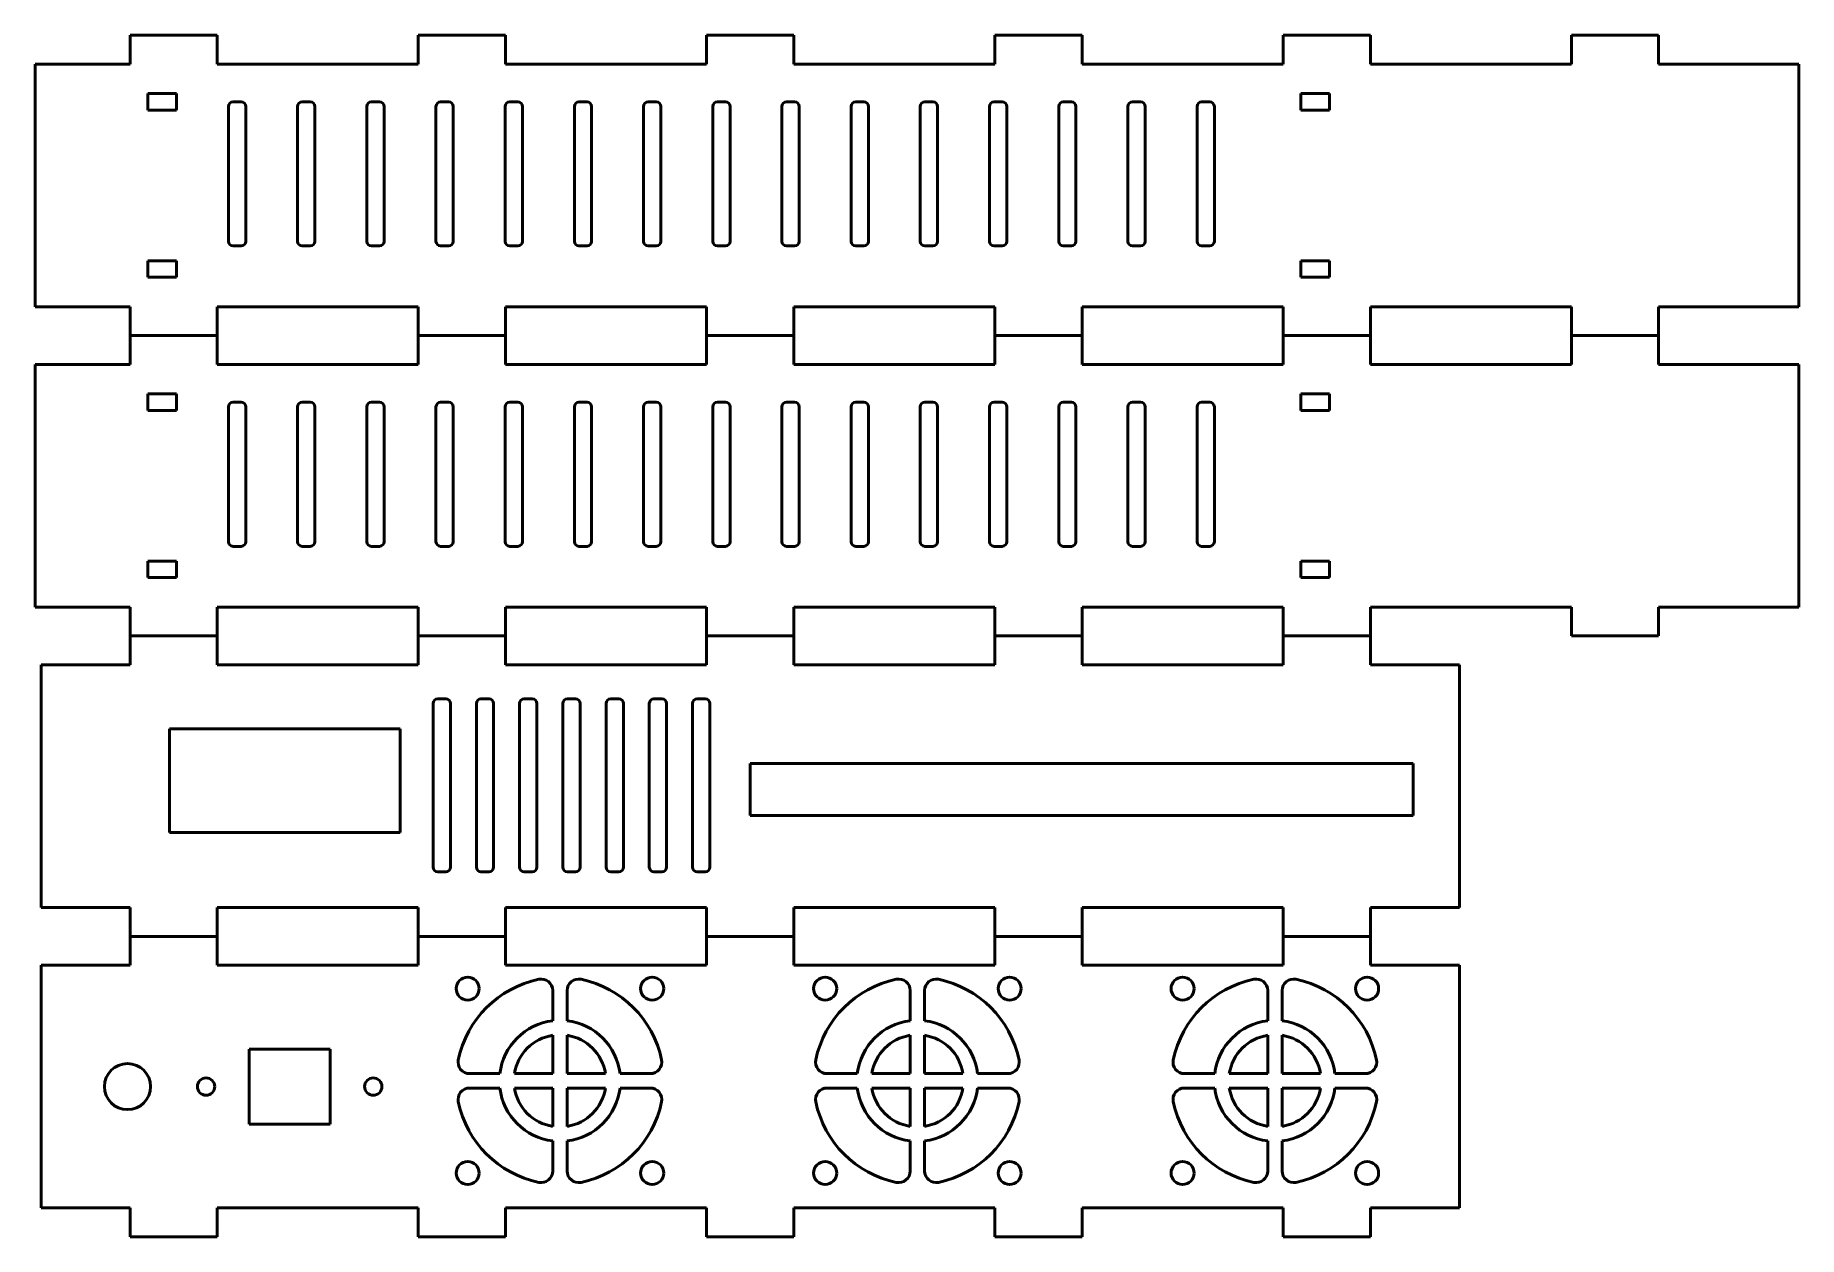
# Model space of a CAD drawing. Header units: millimetres. Extents: x -54 to 252, y -93 to 116.
import ezdxf

# ---------------------------------------------------------------- set-up
doc = ezdxf.new("R2010")
doc.units = ezdxf.units.MM
doc.layers.add('Visible (ANSI)', color=7, linetype='Continuous', lineweight=50)

msp = doc.modelspace()

# ---------------------------------------------------------------- linework, layer by layer
at = {"layer": 'Visible (ANSI)', "color": 1}
for p, q in [((-22.25, 115.86), (-37.38, 115.86)), ((-37.38, 115.86), (-37.38, 110.86)), ((-22.25, 110.86), (-22.25, 115.86)), ((27.75, 115.86), (12.62, 115.86)), ((12.62, 115.86), (12.62, 110.86)), ((27.75, 110.86), (27.75, 115.86)), ((77.75, 115.86), (62.62, 115.86)), ((62.62, 115.86), (62.62, 110.86)), ((77.75, 110.86), (77.75, 115.86)), ((127.75, 115.86), (112.62, 115.86)), ((112.62, 115.86), (112.62, 110.86)), ((127.75, 110.86), (127.75, 115.86)), ((177.75, 115.86), (162.62, 115.86)), ((162.62, 115.86), (162.62, 110.86)), ((177.75, 110.86), (177.75, 115.86)), ((227.75, 115.86), (212.62, 115.86)), ((212.62, 115.86), (212.62, 110.86)), ((227.75, 110.86), (227.75, 115.86)), ((-37.38, 110.86), (-53.81, 110.86)), ((-53.81, 110.86), (-53.81, 68.73)), ((12.62, 110.86), (-22.25, 110.86)), ((62.62, 110.86), (27.75, 110.86)), ((112.62, 110.86), (77.75, 110.86)), ((162.62, 110.86), (127.75, 110.86)), ((212.62, 110.86), (177.75, 110.86)), ((252.05, 110.86), (227.75, 110.86)), ((252.05, 68.73), (252.05, 110.86)), ((-34.3, 105.73), (-29.33, 105.73)), ((-34.3, 102.86), (-34.3, 105.73)), ((-29.33, 105.73), (-29.33, 102.86)), ((-19.51, 104.29), (-18.11, 104.29)), ((-7.51, 104.29), (-6.11, 104.29)), ((4.49, 104.29), (5.89, 104.29)), ((16.49, 104.29), (17.89, 104.29)), ((28.49, 104.29), (29.89, 104.29)), ((40.49, 104.29), (41.89, 104.29)), ((52.49, 104.29), (53.89, 104.29)), ((64.49, 104.29), (65.89, 104.29)), ((76.49, 104.29), (77.89, 104.29)), ((88.49, 104.29), (89.89, 104.29)), ((100.49, 104.29), (101.89, 104.29)), ((112.49, 104.29), (113.89, 104.29)), ((124.49, 104.29), (125.89, 104.29)), ((136.49, 104.29), (137.89, 104.29)), ((148.49, 104.29), (149.89, 104.29)), ((165.7, 105.73), (170.67, 105.73)), ((165.7, 102.86), (165.7, 105.73)), ((170.67, 105.73), (170.67, 102.86)), ((-29.33, 102.86), (-34.3, 102.86)), ((-20.31, 80.09), (-20.31, 103.49)), ((-17.31, 103.49), (-17.31, 80.09)), ((-8.31, 80.09), (-8.31, 103.49)), ((-5.31, 103.49), (-5.31, 80.09)), ((3.69, 80.09), (3.69, 103.49)), ((6.69, 103.49), (6.69, 80.09)), ((15.69, 80.09), (15.69, 103.49)), ((18.69, 103.49), (18.69, 80.09)), ((27.69, 80.09), (27.69, 103.49)), ((30.69, 103.49), (30.69, 80.09)), ((39.69, 80.09), (39.69, 103.49)), ((42.69, 103.49), (42.69, 80.09)), ((51.69, 80.09), (51.69, 103.49)), ((54.69, 103.49), (54.69, 80.09)), ((63.69, 80.09), (63.69, 103.49)), ((66.69, 103.49), (66.69, 80.09)), ((75.69, 80.09), (75.69, 103.49)), ((78.69, 103.49), (78.69, 80.09)), ((87.69, 80.09), (87.69, 103.49)), ((90.69, 103.49), (90.69, 80.09)), ((99.69, 80.09), (99.69, 103.49)), ((102.69, 103.49), (102.69, 80.09)), ((111.69, 80.09), (111.69, 103.49)), ((114.69, 103.49), (114.69, 80.09)), ((123.69, 80.09), (123.69, 103.49)), ((126.69, 103.49), (126.69, 80.09)), ((135.69, 80.09), (135.69, 103.49)), ((138.69, 103.49), (138.69, 80.09)), ((147.69, 80.09), (147.69, 103.49)), ((150.69, 103.49), (150.69, 80.09)), ((170.67, 102.86), (165.7, 102.86)), ((-34.3, 76.73), (-29.33, 76.73)), ((-34.3, 73.86), (-34.3, 76.73)), ((-29.33, 76.73), (-29.33, 73.86)), ((-18.11, 79.29), (-19.51, 79.29)), ((-6.11, 79.29), (-7.51, 79.29)), ((5.89, 79.29), (4.49, 79.29)), ((17.89, 79.29), (16.49, 79.29)), ((29.89, 79.29), (28.49, 79.29)), ((41.89, 79.29), (40.49, 79.29)), ((53.89, 79.29), (52.49, 79.29)), ((65.89, 79.29), (64.49, 79.29)), ((77.89, 79.29), (76.49, 79.29)), ((89.89, 79.29), (88.49, 79.29)), ((101.89, 79.29), (100.49, 79.29)), ((113.89, 79.29), (112.49, 79.29)), ((125.89, 79.29), (124.49, 79.29)), ((137.89, 79.29), (136.49, 79.29)), ((149.89, 79.29), (148.49, 79.29)), ((165.7, 76.73), (170.67, 76.73)), ((165.7, 73.86), (165.7, 76.73)), ((170.67, 76.73), (170.67, 73.86)), ((-29.33, 73.86), (-34.3, 73.86)), ((170.67, 73.86), (165.7, 73.86)), ((-53.81, 68.73), (-37.38, 68.73)), ((-37.38, 68.73), (-37.38, 63.73)), ((-22.25, 68.73), (12.62, 68.73)), ((-22.25, 63.73), (-22.25, 68.73)), ((12.62, 68.73), (12.62, 63.73)), ((27.75, 63.73), (27.75, 68.73)), ((27.75, 68.73), (62.62, 68.73)), ((62.62, 68.73), (62.62, 63.73)), ((77.75, 63.73), (77.75, 68.73)), ((77.75, 68.73), (112.62, 68.73)), ((112.62, 68.73), (112.62, 63.73)), ((127.75, 63.73), (127.75, 68.73)), ((127.75, 68.73), (162.62, 68.73)), ((162.62, 68.73), (162.62, 63.73)), ((177.75, 63.73), (177.75, 68.73)), ((177.75, 68.73), (212.62, 68.73)), ((212.62, 68.73), (212.62, 63.73)), ((227.75, 63.73), (227.75, 68.73)), ((227.75, 68.73), (252.05, 68.73)), ((-22.25, 63.73), (-37.38, 63.73)), ((-37.38, 63.73), (-37.38, 58.73)), ((-37.38, 63.73), (-22.25, 63.73)), ((-22.25, 58.73), (-22.25, 63.73)), ((27.75, 63.73), (12.62, 63.73)), ((12.62, 63.73), (12.62, 58.73)), ((12.62, 63.73), (27.75, 63.73)), ((27.75, 58.73), (27.75, 63.73)), ((77.75, 63.73), (62.62, 63.73)), ((62.62, 63.73), (62.62, 58.73)), ((62.62, 63.73), (77.75, 63.73)), ((77.75, 58.73), (77.75, 63.73)), ((127.75, 63.73), (112.62, 63.73)), ((112.62, 63.73), (112.62, 58.73)), ((112.62, 63.73), (127.75, 63.73)), ((127.75, 58.73), (127.75, 63.73)), ((177.75, 63.73), (162.62, 63.73)), ((162.62, 63.73), (162.62, 58.73)), ((162.62, 63.73), (177.75, 63.73)), ((177.75, 58.73), (177.75, 63.73)), ((227.75, 63.73), (212.62, 63.73)), ((212.62, 63.73), (212.62, 58.73)), ((212.62, 63.73), (227.75, 63.73)), ((227.75, 58.73), (227.75, 63.73)), ((-37.38, 58.73), (-53.81, 58.73)), ((-53.81, 58.73), (-53.81, 16.6)), ((12.62, 58.73), (-22.25, 58.73)), ((62.62, 58.73), (27.75, 58.73)), ((112.62, 58.73), (77.75, 58.73)), ((162.62, 58.73), (127.75, 58.73)), ((212.62, 58.73), (177.75, 58.73)), ((252.05, 58.73), (227.75, 58.73)), ((252.05, 16.6), (252.05, 58.73)), ((-34.3, 53.6), (-29.33, 53.6)), ((-34.3, 50.73), (-34.3, 53.6)), ((-29.33, 53.6), (-29.33, 50.73)), ((-19.51, 52.16), (-18.11, 52.16)), ((-7.51, 52.16), (-6.11, 52.16)), ((4.49, 52.16), (5.89, 52.16)), ((16.49, 52.16), (17.89, 52.16)), ((28.49, 52.16), (29.89, 52.16)), ((40.49, 52.16), (41.89, 52.16)), ((52.49, 52.16), (53.89, 52.16)), ((64.49, 52.16), (65.89, 52.16)), ((76.49, 52.16), (77.89, 52.16)), ((88.49, 52.16), (89.89, 52.16)), ((100.49, 52.16), (101.89, 52.16)), ((112.49, 52.16), (113.89, 52.16)), ((124.49, 52.16), (125.89, 52.16)), ((136.49, 52.16), (137.89, 52.16)), ((148.49, 52.16), (149.89, 52.16)), ((165.7, 53.6), (170.67, 53.6)), ((165.7, 50.73), (165.7, 53.6)), ((170.67, 53.6), (170.67, 50.73)), ((-29.33, 50.73), (-34.3, 50.73)), ((-20.31, 27.96), (-20.31, 51.36)), ((-17.31, 51.36), (-17.31, 27.96)), ((-8.31, 27.96), (-8.31, 51.36)), ((-5.31, 51.36), (-5.31, 27.96)), ((3.69, 27.96), (3.69, 51.36)), ((6.69, 51.36), (6.69, 27.96)), ((15.69, 27.96), (15.69, 51.36)), ((18.69, 51.36), (18.69, 27.96)), ((27.69, 27.96), (27.69, 51.36)), ((30.69, 51.36), (30.69, 27.96)), ((39.69, 27.96), (39.69, 51.36)), ((42.69, 51.36), (42.69, 27.96)), ((51.69, 27.96), (51.69, 51.36)), ((54.69, 51.36), (54.69, 27.96)), ((63.69, 27.96), (63.69, 51.36)), ((66.69, 51.36), (66.69, 27.96)), ((75.69, 27.96), (75.69, 51.36)), ((78.69, 51.36), (78.69, 27.96)), ((87.69, 27.96), (87.69, 51.36)), ((90.69, 51.36), (90.69, 27.96)), ((99.69, 27.96), (99.69, 51.36)), ((102.69, 51.36), (102.69, 27.96)), ((111.69, 27.96), (111.69, 51.36)), ((114.69, 51.36), (114.69, 27.96)), ((123.69, 27.96), (123.69, 51.36)), ((126.69, 51.36), (126.69, 27.96)), ((135.69, 27.96), (135.69, 51.36)), ((138.69, 51.36), (138.69, 27.96)), ((147.69, 27.96), (147.69, 51.36)), ((150.69, 51.36), (150.69, 27.96)), ((170.67, 50.73), (165.7, 50.73)), ((-34.3, 24.6), (-29.33, 24.6)), ((-34.3, 21.73), (-34.3, 24.6)), ((-29.33, 24.6), (-29.33, 21.73)), ((-18.11, 27.16), (-19.51, 27.16)), ((-6.11, 27.16), (-7.51, 27.16)), ((5.89, 27.16), (4.49, 27.16)), ((17.89, 27.16), (16.49, 27.16)), ((29.89, 27.16), (28.49, 27.16)), ((41.89, 27.16), (40.49, 27.16)), ((53.89, 27.16), (52.49, 27.16)), ((65.89, 27.16), (64.49, 27.16)), ((77.89, 27.16), (76.49, 27.16)), ((89.89, 27.16), (88.49, 27.16)), ((101.89, 27.16), (100.49, 27.16)), ((113.89, 27.16), (112.49, 27.16)), ((125.89, 27.16), (124.49, 27.16)), ((137.89, 27.16), (136.49, 27.16)), ((149.89, 27.16), (148.49, 27.16)), ((165.7, 24.6), (170.67, 24.6)), ((165.7, 21.73), (165.7, 24.6)), ((170.67, 24.6), (170.67, 21.73)), ((-29.33, 21.73), (-34.3, 21.73)), ((170.67, 21.73), (165.7, 21.73)), ((-53.81, 16.6), (-37.38, 16.6)), ((-37.38, 16.6), (-37.38, 11.6)), ((-22.25, 16.6), (12.62, 16.6)), ((-22.25, 11.6), (-22.25, 16.6)), ((12.62, 16.6), (12.62, 11.6)), ((27.75, 11.6), (27.75, 16.6)), ((27.75, 16.6), (62.62, 16.6)), ((62.62, 16.6), (62.62, 11.6)), ((77.75, 11.6), (77.75, 16.6)), ((77.75, 16.6), (112.62, 16.6)), ((112.62, 16.6), (112.62, 11.6)), ((127.75, 11.6), (127.75, 16.6)), ((127.75, 16.6), (162.62, 16.6)), ((162.62, 16.6), (162.62, 11.6)), ((177.75, 11.6), (177.75, 16.6)), ((177.75, 16.6), (212.62, 16.6)), ((212.62, 16.6), (212.62, 11.6)), ((227.75, 11.6), (227.75, 16.6)), ((227.75, 16.6), (252.05, 16.6)), ((-22.25, 11.6), (-37.38, 11.6)), ((-37.38, 11.6), (-37.38, 6.6)), ((-37.38, 11.6), (-22.25, 11.6)), ((-22.25, 6.6), (-22.25, 11.6)), ((27.75, 11.6), (12.62, 11.6)), ((12.62, 11.6), (12.62, 6.6)), ((12.62, 11.6), (27.75, 11.6)), ((27.75, 6.6), (27.75, 11.6)), ((77.75, 11.6), (62.62, 11.6)), ((62.62, 11.6), (62.62, 6.6)), ((62.62, 11.6), (77.75, 11.6)), ((77.75, 6.6), (77.75, 11.6)), ((127.75, 11.6), (112.62, 11.6)), ((112.62, 11.6), (112.62, 6.6)), ((112.62, 11.6), (127.75, 11.6)), ((127.75, 6.6), (127.75, 11.6)), ((177.75, 11.6), (162.62, 11.6)), ((162.62, 11.6), (162.62, 6.6)), ((162.62, 11.6), (177.75, 11.6)), ((177.75, 6.6), (177.75, 11.6)), ((212.62, 11.6), (227.75, 11.6)), ((-37.38, 6.6), (-52.81, 6.6)), ((-52.81, 6.6), (-52.81, -35.53)), ((12.62, 6.6), (-22.25, 6.6)), ((62.62, 6.6), (27.75, 6.6)), ((112.62, 6.6), (77.75, 6.6)), ((162.62, 6.6), (127.75, 6.6)), ((193.19, 6.6), (177.75, 6.6)), ((193.19, -35.53), (193.19, 6.6)), ((15.99, 0.68), (17.39, 0.68)), ((23.49, 0.68), (24.89, 0.68)), ((30.99, 0.68), (32.39, 0.68)), ((38.49, 0.68), (39.89, 0.68)), ((45.99, 0.68), (47.39, 0.68)), ((53.49, 0.68), (54.89, 0.68)), ((60.99, 0.68), (62.39, 0.68)), ((15.19, -28.52), (15.19, -0.12)), ((18.19, -0.12), (18.19, -28.52)), ((22.69, -28.52), (22.69, -0.12)), ((25.69, -0.12), (25.69, -28.52)), ((30.19, -28.52), (30.19, -0.12)), ((33.19, -0.12), (33.19, -28.52)), ((37.69, -28.52), (37.69, -0.12)), ((40.69, -0.12), (40.69, -28.52)), ((45.19, -28.52), (45.19, -0.12)), ((48.19, -0.12), (48.19, -28.52)), ((52.69, -28.52), (52.69, -0.12)), ((55.69, -0.12), (55.69, -28.52)), ((60.19, -28.52), (60.19, -0.12)), ((63.19, -0.12), (63.19, -28.52)), ((-30.51, -4.53), (9.49, -4.53)), ((-30.51, -22.53), (-30.51, -4.53)), ((9.49, -4.53), (9.49, -22.53)), ((70.19, -10.53), (185.19, -10.53)), ((70.19, -19.53), (70.19, -10.53)), ((185.19, -10.53), (185.19, -19.53)), ((185.19, -19.53), (70.19, -19.53)), ((9.49, -22.53), (-30.51, -22.53)), ((17.39, -29.32), (15.99, -29.32)), ((24.89, -29.32), (23.49, -29.32)), ((32.39, -29.32), (30.99, -29.32)), ((39.89, -29.32), (38.49, -29.32)), ((47.39, -29.32), (45.99, -29.32)), ((54.89, -29.32), (53.49, -29.32)), ((62.39, -29.32), (60.99, -29.32)), ((-52.81, -35.53), (-37.38, -35.53)), ((-37.38, -35.53), (-37.38, -40.53)), ((-22.25, -40.53), (-22.25, -35.53)), ((-22.25, -35.53), (12.62, -35.53)), ((12.62, -35.53), (12.62, -40.53)), ((27.75, -40.53), (27.75, -35.53)), ((27.75, -35.53), (62.62, -35.53)), ((62.62, -35.53), (62.62, -40.53)), ((77.75, -35.53), (112.62, -35.53)), ((77.75, -40.53), (77.75, -35.53)), ((112.62, -35.53), (112.62, -40.53)), ((127.75, -40.53), (127.75, -35.53)), ((127.75, -35.53), (162.62, -35.53)), ((162.62, -35.53), (162.62, -40.53)), ((177.75, -40.53), (177.75, -35.53)), ((177.75, -35.53), (193.19, -35.53)), ((-37.38, -40.53), (-22.25, -40.53)), ((-37.38, -40.53), (-37.38, -45.53)), ((-22.25, -40.53), (-37.38, -40.53)), ((-22.25, -45.53), (-22.25, -40.53)), ((12.62, -40.53), (27.75, -40.53)), ((12.62, -40.53), (12.62, -45.53)), ((27.75, -40.53), (12.62, -40.53)), ((27.75, -45.53), (27.75, -40.53)), ((62.62, -40.53), (77.75, -40.53)), ((62.62, -40.53), (62.62, -45.53)), ((77.75, -40.53), (62.62, -40.53)), ((77.75, -45.53), (77.75, -40.53)), ((112.62, -40.53), (127.75, -40.53)), ((112.62, -40.53), (112.62, -45.53)), ((127.75, -40.53), (112.62, -40.53)), ((127.75, -45.53), (127.75, -40.53)), ((162.62, -40.53), (177.75, -40.53)), ((162.62, -40.53), (162.62, -45.53)), ((177.75, -40.53), (162.62, -40.53)), ((177.75, -45.53), (177.75, -40.53)), ((-37.38, -45.53), (-52.81, -45.53)), ((-52.81, -45.53), (-52.81, -87.66)), ((12.62, -45.53), (-22.25, -45.53)), ((62.62, -45.53), (27.75, -45.53)), ((112.62, -45.53), (77.75, -45.53)), ((162.62, -45.53), (127.75, -45.53)), ((193.19, -45.53), (177.75, -45.53)), ((193.19, -87.66), (193.19, -45.53)), ((35.94, -49.93), (35.94, -55.17)), ((38.44, -55.17), (38.44, -49.93)), ((97.94, -49.93), (97.94, -55.17)), ((100.44, -55.17), (100.44, -49.93)), ((159.94, -49.93), (159.94, -55.17)), ((162.44, -55.17), (162.44, -49.93)), ((35.94, -57.69), (35.94, -64.35)), ((38.44, -64.35), (38.44, -57.69)), ((97.94, -57.69), (97.94, -64.35)), ((100.44, -64.35), (100.44, -57.69)), ((159.94, -57.69), (159.94, -64.35)), ((162.44, -64.35), (162.44, -57.69)), ((-16.69, -60.1), (-2.69, -60.1)), ((-16.69, -73.1), (-16.69, -60.1)), ((-2.69, -60.1), (-2.69, -73.1)), ((26.76, -64.35), (21.52, -64.35)), ((21.52, -66.85), (26.76, -66.85)), ((35.94, -64.35), (29.29, -64.35)), ((29.29, -66.85), (35.94, -66.85)), ((35.94, -66.85), (35.94, -73.5)), ((45.09, -64.35), (38.44, -64.35)), ((38.44, -66.85), (45.09, -66.85)), ((38.44, -73.5), (38.44, -66.85)), ((52.86, -64.35), (47.61, -64.35)), ((47.61, -66.85), (52.86, -66.85)), ((88.76, -64.35), (83.52, -64.35)), ((83.52, -66.85), (88.76, -66.85)), ((97.94, -64.35), (91.29, -64.35)), ((91.29, -66.85), (97.94, -66.85)), ((97.94, -66.85), (97.94, -73.5)), ((107.09, -64.35), (100.44, -64.35)), ((100.44, -73.5), (100.44, -66.85)), ((100.44, -66.85), (107.09, -66.85)), ((114.86, -64.35), (109.61, -64.35)), ((109.61, -66.85), (114.86, -66.85)), ((150.76, -64.35), (145.52, -64.35)), ((145.52, -66.85), (150.76, -66.85)), ((159.94, -64.35), (153.29, -64.35)), ((153.29, -66.85), (159.94, -66.85)), ((159.94, -66.85), (159.94, -73.5)), ((169.09, -64.35), (162.44, -64.35)), ((162.44, -73.5), (162.44, -66.85)), ((162.44, -66.85), (169.09, -66.85)), ((176.86, -64.35), (171.61, -64.35)), ((171.61, -66.85), (176.86, -66.85)), ((-2.69, -73.1), (-16.69, -73.1)), ((35.94, -76.02), (35.94, -81.26)), ((38.44, -81.26), (38.44, -76.02)), ((97.94, -76.02), (97.94, -81.26)), ((100.44, -81.26), (100.44, -76.02)), ((159.94, -76.02), (159.94, -81.26)), ((162.44, -81.26), (162.44, -76.02)), ((-52.81, -87.66), (-37.38, -87.66)), ((-37.38, -87.66), (-37.38, -92.66)), ((-22.25, -92.66), (-22.25, -87.66)), ((-22.25, -87.66), (12.62, -87.66)), ((12.62, -87.66), (12.62, -92.66)), ((27.75, -92.66), (27.75, -87.66)), ((27.75, -87.66), (62.62, -87.66)), ((62.62, -87.66), (62.62, -92.66)), ((77.75, -87.66), (112.62, -87.66)), ((77.75, -92.66), (77.75, -87.66)), ((112.62, -87.66), (112.62, -92.66)), ((127.75, -92.66), (127.75, -87.66)), ((127.75, -87.66), (162.62, -87.66)), ((162.62, -87.66), (162.62, -92.66)), ((177.75, -92.66), (177.75, -87.66)), ((177.75, -87.66), (193.19, -87.66)), ((-37.38, -92.66), (-22.25, -92.66)), ((12.62, -92.66), (27.75, -92.66)), ((62.62, -92.66), (77.75, -92.66)), ((112.62, -92.66), (127.75, -92.66)), ((162.62, -92.66), (177.75, -92.66))]:
    msp.add_line(p, q, dxfattribs=at)
for centre, radius in [((21.19, -49.6), 2), ((53.19, -49.6), 2), ((83.19, -49.6), 2), ((115.19, -49.6), 2), ((145.19, -49.6), 2), ((177.19, -49.6), 2), ((-37.81, -66.6), 4), ((-24.19, -66.6), 1.5), ((4.81, -66.6), 1.5), ((21.19, -81.6), 2), ((53.19, -81.6), 2), ((83.19, -81.6), 2), ((115.19, -81.6), 2), ((145.19, -81.6), 2), ((177.19, -81.6), 2)]:
    msp.add_circle(centre, radius, dxfattribs=at)
for centre, radius, start, end in [((-19.51, 103.49), 0.8, 90, 180), ((-18.11, 103.49), 0.8, 0, 90), ((-7.51, 103.49), 0.8, 90, 180), ((-6.11, 103.49), 0.8, 0, 90), ((4.49, 103.49), 0.8, 90, 180), ((5.89, 103.49), 0.8, 0, 90), ((16.49, 103.49), 0.8, 90, 180), ((17.89, 103.49), 0.8, 0, 90), ((28.49, 103.49), 0.8, 90, 180), ((29.89, 103.49), 0.8, 0, 90), ((40.49, 103.49), 0.8, 90, 180), ((41.89, 103.49), 0.8, 0, 90), ((52.49, 103.49), 0.8, 90, 180), ((53.89, 103.49), 0.8, 0, 90), ((64.49, 103.49), 0.8, 90, 180), ((65.89, 103.49), 0.8, 0, 90), ((76.49, 103.49), 0.8, 90, 180), ((77.89, 103.49), 0.8, 0, 90), ((88.49, 103.49), 0.8, 90, 180), ((89.89, 103.49), 0.8, 0, 90), ((100.49, 103.49), 0.8, 90, 180), ((101.89, 103.49), 0.8, 0, 90), ((112.49, 103.49), 0.8, 90, 180), ((113.89, 103.49), 0.8, 0, 90), ((124.49, 103.49), 0.8, 90, 180), ((125.89, 103.49), 0.8, 0, 90), ((136.49, 103.49), 0.8, 90, 180), ((137.89, 103.49), 0.8, 0, 90), ((148.49, 103.49), 0.8, 90, 180), ((149.89, 103.49), 0.8, 0, 90), ((-19.51, 80.09), 0.8, 180, 270), ((-18.11, 80.09), 0.8, 270, 0), ((-7.51, 80.09), 0.8, 180, 270), ((-6.11, 80.09), 0.8, 270, 0), ((4.49, 80.09), 0.8, 180, 270), ((5.89, 80.09), 0.8, 270, 0), ((16.49, 80.09), 0.8, 180, 270), ((17.89, 80.09), 0.8, 270, 0), ((28.49, 80.09), 0.8, 180, 270), ((29.89, 80.09), 0.8, 270, 0), ((40.49, 80.09), 0.8, 180, 270), ((41.89, 80.09), 0.8, 270, 0), ((52.49, 80.09), 0.8, 180, 270), ((53.89, 80.09), 0.8, 270, 0), ((64.49, 80.09), 0.8, 180, 270), ((65.89, 80.09), 0.8, 270, 0), ((76.49, 80.09), 0.8, 180, 270), ((77.89, 80.09), 0.8, 270, 0), ((88.49, 80.09), 0.8, 180, 270), ((89.89, 80.09), 0.8, 270, 0), ((100.49, 80.09), 0.8, 180, 270), ((101.89, 80.09), 0.8, 270, 0), ((112.49, 80.09), 0.8, 180, 270), ((113.89, 80.09), 0.8, 270, 0), ((124.49, 80.09), 0.8, 180, 270), ((125.89, 80.09), 0.8, 270, 0), ((136.49, 80.09), 0.8, 180, 270), ((137.89, 80.09), 0.8, 270, 0), ((148.49, 80.09), 0.8, 180, 270), ((149.89, 80.09), 0.8, 270, 0), ((-19.51, 51.36), 0.8, 90, 180), ((-18.11, 51.36), 0.8, 0, 90), ((-7.51, 51.36), 0.8, 90, 180), ((-6.11, 51.36), 0.8, 0, 90), ((4.49, 51.36), 0.8, 90, 180), ((5.89, 51.36), 0.8, 0, 90), ((16.49, 51.36), 0.8, 90, 180), ((17.89, 51.36), 0.8, 0, 90), ((28.49, 51.36), 0.8, 90, 180), ((29.89, 51.36), 0.8, 0, 90), ((40.49, 51.36), 0.8, 90, 180), ((41.89, 51.36), 0.8, 0, 90), ((52.49, 51.36), 0.8, 90, 180), ((53.89, 51.36), 0.8, 0, 90), ((64.49, 51.36), 0.8, 90, 180), ((65.89, 51.36), 0.8, 0, 90), ((76.49, 51.36), 0.8, 90, 180), ((77.89, 51.36), 0.8, 0, 90), ((88.49, 51.36), 0.8, 90, 180), ((89.89, 51.36), 0.8, 0, 90), ((100.49, 51.36), 0.8, 90, 180), ((101.89, 51.36), 0.8, 0, 90), ((112.49, 51.36), 0.8, 90, 180), ((113.89, 51.36), 0.8, 0, 90), ((124.49, 51.36), 0.8, 90, 180), ((125.89, 51.36), 0.8, 0, 90), ((136.49, 51.36), 0.8, 90, 180), ((137.89, 51.36), 0.8, 0, 90), ((148.49, 51.36), 0.8, 90, 180), ((149.89, 51.36), 0.8, 0, 90), ((-19.51, 27.96), 0.8, 180, 270), ((-18.11, 27.96), 0.8, 270, 0), ((-7.51, 27.96), 0.8, 180, 270), ((-6.11, 27.96), 0.8, 270, 0), ((4.49, 27.96), 0.8, 180, 270), ((5.89, 27.96), 0.8, 270, 0), ((16.49, 27.96), 0.8, 180, 270), ((17.89, 27.96), 0.8, 270, 0), ((28.49, 27.96), 0.8, 180, 270), ((29.89, 27.96), 0.8, 270, 0), ((40.49, 27.96), 0.8, 180, 270), ((41.89, 27.96), 0.8, 270, 0), ((52.49, 27.96), 0.8, 180, 270), ((53.89, 27.96), 0.8, 270, 0), ((64.49, 27.96), 0.8, 180, 270), ((65.89, 27.96), 0.8, 270, 0), ((76.49, 27.96), 0.8, 180, 270), ((77.89, 27.96), 0.8, 270, 0), ((88.49, 27.96), 0.8, 180, 270), ((89.89, 27.96), 0.8, 270, 0), ((100.49, 27.96), 0.8, 180, 270), ((101.89, 27.96), 0.8, 270, 0), ((112.49, 27.96), 0.8, 180, 270), ((113.89, 27.96), 0.8, 270, 0), ((124.49, 27.96), 0.8, 180, 270), ((125.89, 27.96), 0.8, 270, 0), ((136.49, 27.96), 0.8, 180, 270), ((137.89, 27.96), 0.8, 270, 0), ((148.49, 27.96), 0.8, 180, 270), ((149.89, 27.96), 0.8, 270, 0), ((15.99, -0.12), 0.8, 90, 180), ((17.39, -0.12), 0.8, 0, 90), ((23.49, -0.12), 0.8, 90, 180), ((24.89, -0.12), 0.8, 0, 90), ((30.99, -0.12), 0.8, 90, 180), ((32.39, -0.12), 0.8, 0, 90), ((38.49, -0.12), 0.8, 90, 180), ((39.89, -0.12), 0.8, 0, 90), ((45.99, -0.12), 0.8, 90, 180), ((47.39, -0.12), 0.8, 0, 90), ((53.49, -0.12), 0.8, 90, 180), ((54.89, -0.12), 0.8, 0, 90), ((60.99, -0.12), 0.8, 90, 180), ((62.39, -0.12), 0.8, 0, 90), ((15.99, -28.52), 0.8, 180, 270), ((17.39, -28.52), 0.8, 270, 0), ((23.49, -28.52), 0.8, 180, 270), ((24.89, -28.52), 0.8, 270, 0), ((30.99, -28.52), 0.8, 180, 270), ((32.39, -28.52), 0.8, 270, 0), ((38.49, -28.52), 0.8, 180, 270), ((39.89, -28.52), 0.8, 270, 0), ((45.99, -28.52), 0.8, 180, 270), ((47.39, -28.52), 0.8, 270, 0), ((53.49, -28.52), 0.8, 180, 270), ((54.89, -28.52), 0.8, 270, 0), ((60.99, -28.52), 0.8, 180, 270), ((62.39, -28.52), 0.8, 270, 0), ((37.19, -65.6), 18, 101.7198, 168.2802), ((33.94, -49.93), 2, 0, 101.7198), ((40.44, -49.93), 2, 78.2802, 180), ((37.19, -65.6), 18, 11.7198, 78.2802), ((99.19, -65.6), 18, 101.7198, 168.2802), ((95.94, -49.93), 2, 0, 101.7198), ((102.44, -49.93), 2, 78.2802, 180), ((99.19, -65.6), 18, 11.7198, 78.2802), ((161.19, -65.6), 18, 101.7198, 168.2802), ((157.94, -49.93), 2, 0, 101.7198), ((164.44, -49.93), 2, 78.2802, 180), ((161.19, -65.6), 18, 11.7198, 78.2802), ((37.19, -65.6), 10.5, 96.8371, 173.1629), ((37.19, -65.6), 8, 98.9893, 171.0107), ((37.19, -65.6), 10.5, 6.8371, 83.1629), ((37.19, -65.6), 8, 8.9893, 81.0107), ((99.19, -65.6), 10.5, 96.8371, 173.1629), ((99.19, -65.6), 8, 98.9893, 171.0107), ((99.19, -65.6), 10.5, 6.8371, 83.1629), ((99.19, -65.6), 8, 8.9893, 81.0107), ((161.19, -65.6), 10.5, 96.8371, 173.1629), ((161.19, -65.6), 8, 98.9893, 171.0107), ((161.19, -65.6), 10.5, 6.8371, 83.1629), ((161.19, -65.6), 8, 8.9893, 81.0107), ((21.52, -62.35), 2, 168.2802, 270), ((52.86, -62.35), 2, 270, 11.7198), ((83.52, -62.35), 2, 168.2802, 270), ((114.86, -62.35), 2, 270, 11.7198), ((145.52, -62.35), 2, 168.2802, 270), ((176.86, -62.35), 2, 270, 11.7198), ((21.52, -68.85), 2, 90, 191.7198), ((37.19, -65.6), 10.5, 186.8371, 263.1629), ((37.19, -65.6), 8, 188.9893, 261.0107), ((37.19, -65.6), 8, 278.9893, 351.0107), ((37.19, -65.6), 10.5, 276.8371, 353.1629), ((52.86, -68.85), 2, 348.2802, 90), ((83.52, -68.85), 2, 90, 191.7198), ((99.19, -65.6), 10.5, 186.8371, 263.1629), ((99.19, -65.6), 8, 188.9893, 261.0107), ((99.19, -65.6), 10.5, 276.8371, 353.1629), ((99.19, -65.6), 8, 278.9893, 351.0107), ((114.86, -68.85), 2, 348.2802, 90), ((145.52, -68.85), 2, 90, 191.7198), ((161.19, -65.6), 10.5, 186.8371, 263.1629), ((161.19, -65.6), 8, 188.9893, 261.0107), ((161.19, -65.6), 10.5, 276.8371, 353.1629), ((161.19, -65.6), 8, 278.9893, 351.0107), ((176.86, -68.85), 2, 348.2802, 90), ((37.19, -65.6), 18, 191.7198, 258.2802), ((37.19, -65.6), 18, 281.7198, 348.2802), ((99.19, -65.6), 18, 191.7198, 258.2802), ((99.19, -65.6), 18, 281.7198, 348.2802), ((161.19, -65.6), 18, 191.7198, 258.2802), ((161.19, -65.6), 18, 281.7198, 348.2802), ((33.94, -81.26), 2, 258.2802, 0), ((40.44, -81.26), 2, 180, 281.7198), ((95.94, -81.26), 2, 258.2802, 0), ((102.44, -81.26), 2, 180, 281.7198), ((157.94, -81.26), 2, 258.2802, 0), ((164.44, -81.26), 2, 180, 281.7198)]:
    msp.add_arc(centre, radius, start, end, dxfattribs=at)

doc.saveas('drawing.dxf')
